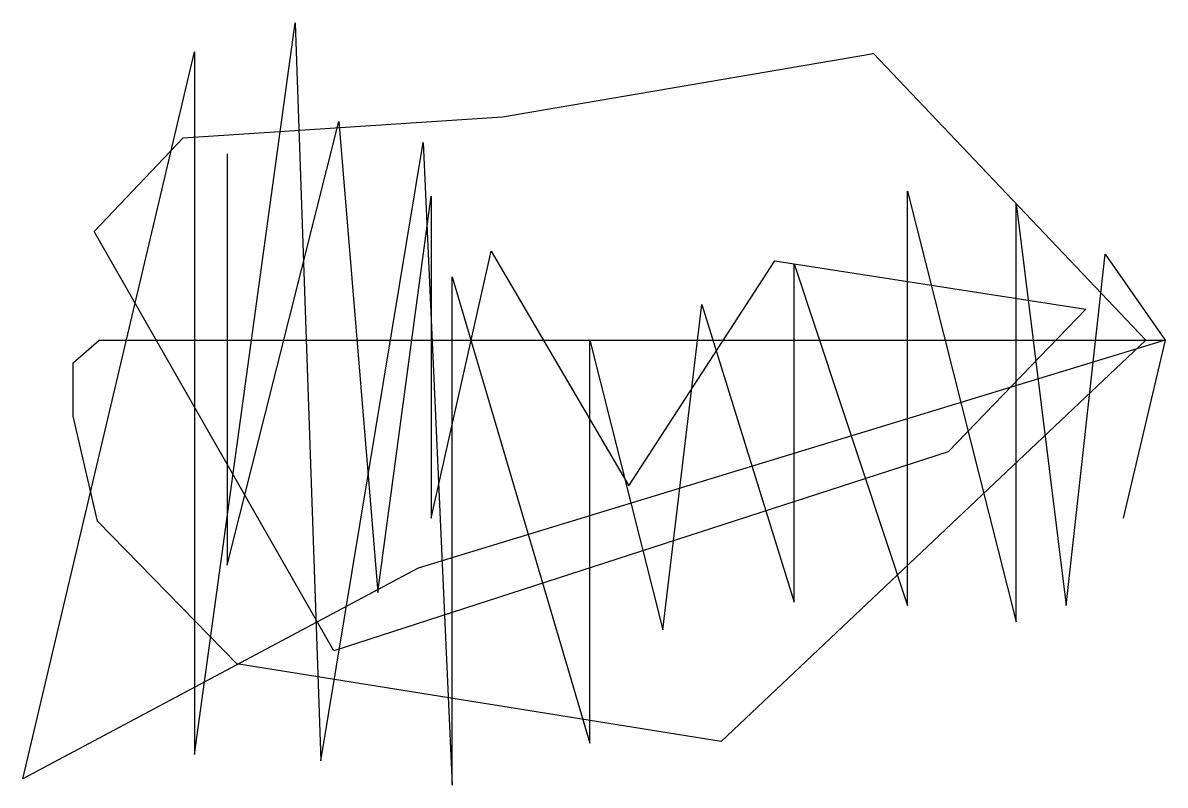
# Model space of a CAD drawing. Header units: inches. Extents: x -862 to 2451, y -1618 to 593.
import ezdxf

# ---------------------------------------------------------------- set-up
doc = ezdxf.new("R2010")
doc.units = ezdxf.units.IN
doc.header["$MEASUREMENT"] = 0

msp = doc.modelspace()

# ---------------------------------------------------------------- linework, layer by layer
for p, q in [((-364.2, -1529), (-72.9, 593.3)), ((-72.9, 593.3), (2.3, -1547.7)), ((-862.4, -1599.4), (-364.2, 508.8)), ((-364.2, 508.8), (-364.2, -1529)), ((528.7, 321), (1605, 504.1)), ((1605, 504.1), (2394.5, -327)), ((-397.1, 260), (528.7, 321)), ((-270.2, -979.6), (54, 306.9)), ((54, 306.9), (166.8, -1059.4)), ((-655.6, -12.4), (-397.1, 260)), ((2.3, -1547.7), (298.4, 245.9)), ((298.4, 245.9), (383, -1618.2)), ((-270.2, 213), (-270.2, -979.6)), ((1703.6, -1097), (1703.6, 105)), ((1703.6, 105), (2018.5, -1143.9)), ((166.8, -1059.4), (321.9, 90.9)), ((321.9, 90.9), (321.9, -843.4)), ((2018.5, -1143.9), (2018.5, 68.8)), ((2018.5, 68.8), (2164.2, -1097)), ((39.9, -1228.5), (-655.6, -12.4)), ((321.9, -843.4), (495.8, -68.7)), ((495.8, -68.7), (895.3, -749.5)), ((895.3, -749.5), (1318.3, -96.9)), ((1318.3, -96.9), (2220.6, -237.7)), ((2164.2, -1097), (2277, -78.1)), ((2277, -78.1), (2450.9, -327)), ((1374.7, -1087.6), (1374.7, -105.7)), ((1374.7, -105.7), (1703.6, -1097)), ((383, -1618.2), (383, -143.8)), ((383, -143.8), (782.5, -1496.1)), ((994, -1167.4), (1106.8, -223.7)), ((1106.8, -223.7), (1374.7, -1087.6)), ((2220.6, -237.7), (1821.1, -650.9)), ((-716.7, -392.7), (-641.5, -327)), ((-641.5, -327), (2450.9, -327)), ((2450.9, -327), (284.3, -989)), ((782.5, -1496.1), (782.5, -327)), ((782.5, -327), (994, -1167.4)), ((2394.5, -327), (1163.2, -1491.4)), ((2450.9, -327), (2328.7, -843.4)), ((-716.7, -547.6), (-716.7, -392.7)), ((-646.2, -852.8), (-716.7, -547.6)), ((1821.1, -650.9), (39.9, -1228.5)), ((-242, -1266), (-646.2, -852.8)), ((284.3, -989), (-862.4, -1599.4)), ((1163.2, -1491.4), (-242, -1266))]:
    msp.add_line(p, q)

doc.saveas('drawing.dxf')
